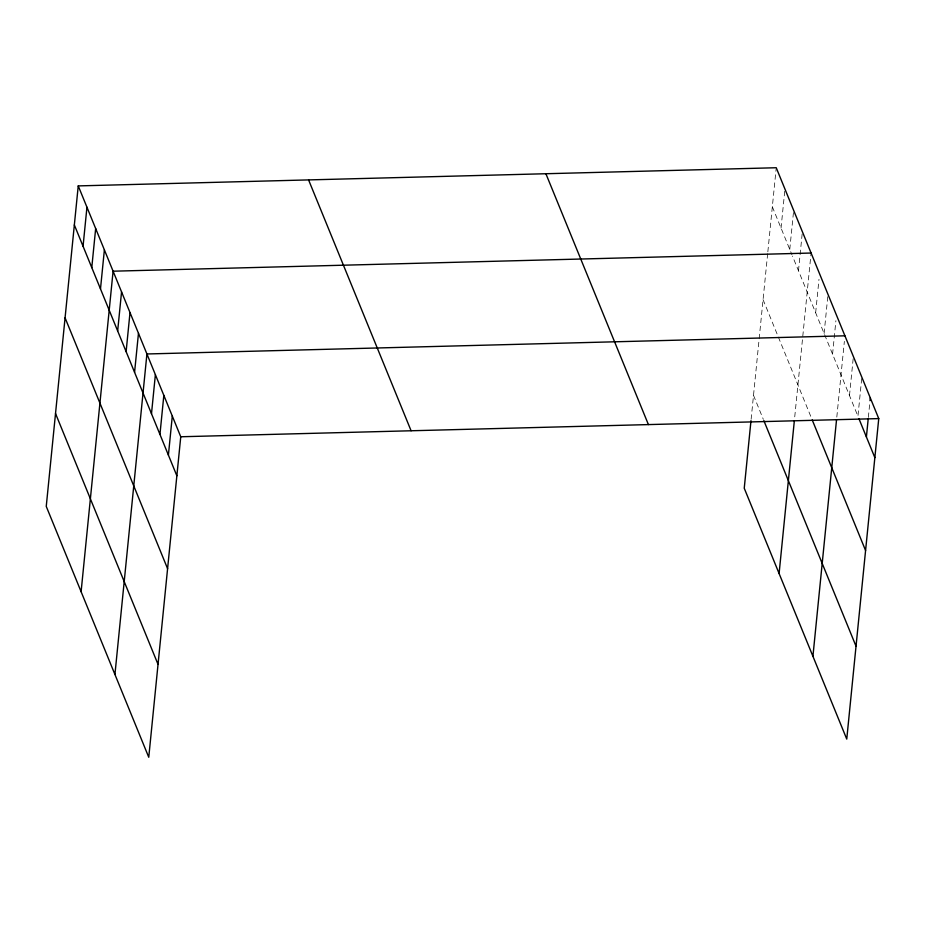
<?xml version="1.0" encoding="UTF-8"?>
<svg xmlns="http://www.w3.org/2000/svg" width="925" height="925" viewBox="0 0 925 925"><rect width="100%" height="100%" fill="white"/><g stroke="black" fill="none" stroke-linecap="round" stroke-linejoin="round"><path stroke-width="0.69" stroke-dasharray="4.62 3.47" d="M751.123 419.279L767.704 253.219M767.843 251.808L776.098 169.136M781.047 228.093L784.805 190.458M789.765 249.426L793.523 211.779M798.483 270.748L802.241 233.1M794.737 416.851L810.947 254.421M815.653 312.766L818.995 279.304M824.106 333.462L827.863 295.815M832.569 354.159L835.899 320.697M836.813 417.071L844.363 341.383M849.485 395.542L853.243 357.906M861.695 378.591L857.938 416.238L792.482 256.086M868.344 417.418L869.87 402.086M772.34 206.772L791.939 254.757M763.067 299.654L811.664 418.586M753.517 395.357L763.322 419.349"/><path stroke-width="1.39" d="M78.243 185.902L46.25 506.403L148.763 757.263L180.757 436.762L78.243 185.902L776.237 167.737L878.75 418.597L846.757 739.098L744.243 488.238L750.984 420.69M83.053 246.27L86.95 207.223M91.772 267.591L95.668 228.556M100.49 288.912L104.386 249.877M81.111 591.699L113.093 271.198L811.086 253.034M117.66 330.93L121.557 291.895M126.112 351.627L130.009 312.592M134.576 372.324L138.472 333.278M114.931 674.475L146.925 353.974L844.918 335.81M151.492 413.718L155.388 374.671M159.944 434.403L163.841 395.368M168.408 455.1L172.304 416.065M779.093 573.535L794.321 421.014M812.925 656.311L836.524 419.881M866.401 436.935L868.205 418.817M870.009 400.687L870.298 397.9M180.757 436.762L878.75 418.597M858.99 418.828L874.853 457.632M812.196 419.869L865.58 550.514M763.865 420.678L856.03 646.217M545.9 173.738L648.413 424.587M308.58 179.912L411.093 430.761M74.347 224.948L176.86 475.797M65.074 317.83L167.587 568.678M55.523 413.521L158.036 664.381"/></g></svg>
